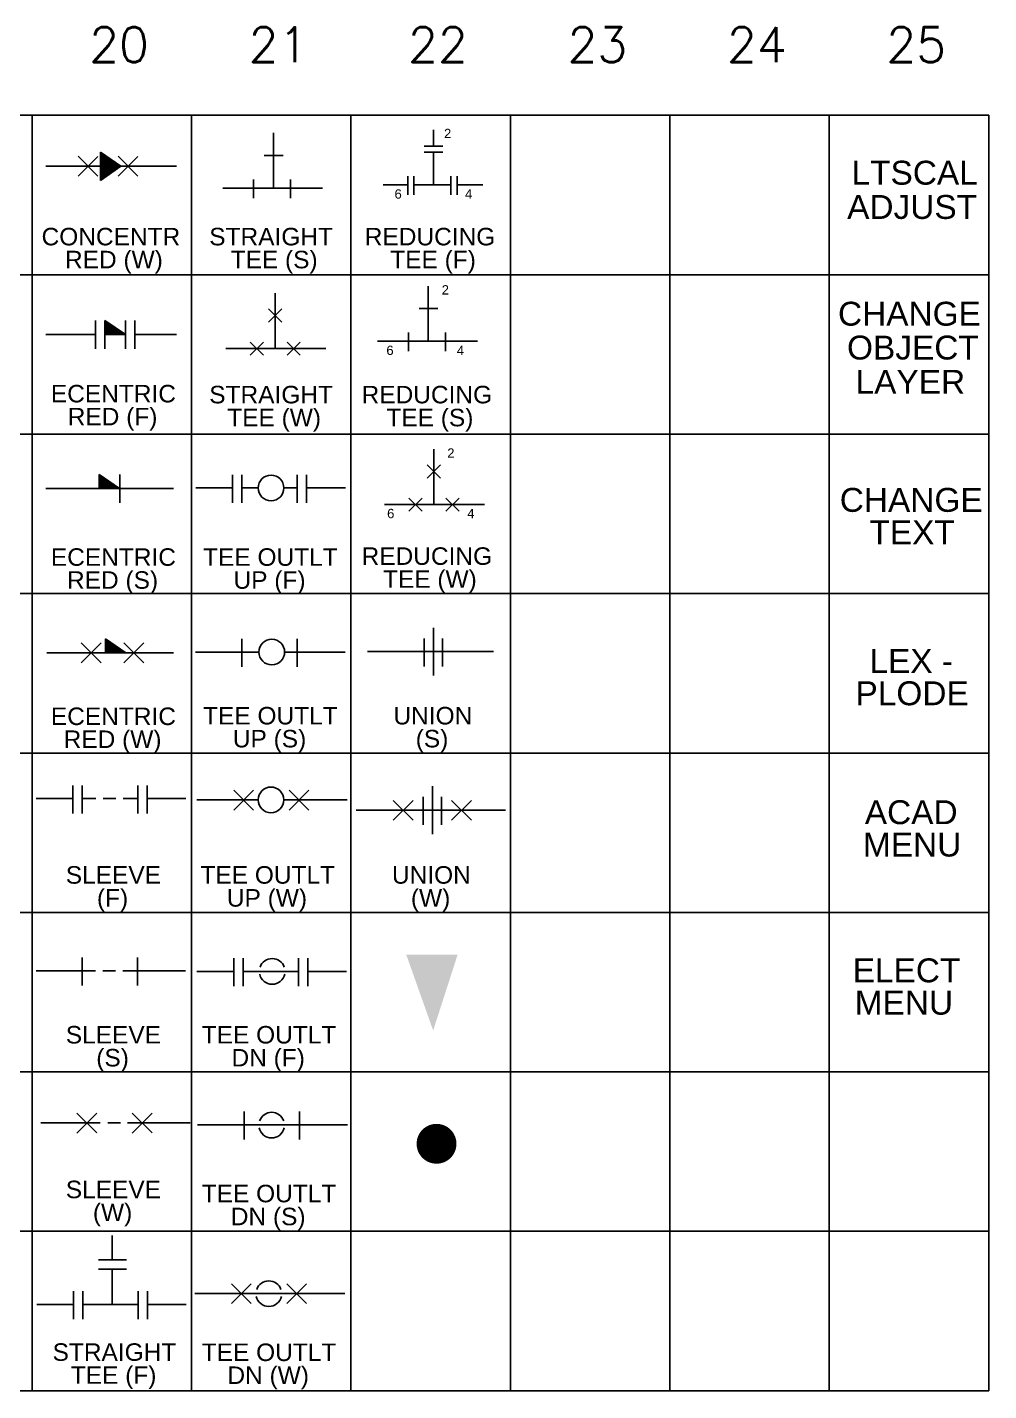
# Model space of a CAD drawing. Extents: x -5.3 to 5, y -1.8 to 1.6.
# Drawn here: x 2.541 to 4.953, y -1.839 to 1.581 of the extents above; entities that cross this region are included whole.
import ezdxf
from ezdxf.enums import TextEntityAlignment as Align

# ---------------------------------------------------------------- set-up
doc = ezdxf.new("R2010")
doc.units = 0
doc.header["$MEASUREMENT"] = 0
for name, color, linetype in [('BLACK', 7, 'CONTINUOUS'), ('EQUIP2', 2, 'CONTINUOUS'), ('GRAY', 4, 'CONTINUOUS'), ('WHITE', 7, 'CONTINUOUS')]:
    doc.layers.add(name, color=color, linetype=linetype)
doc.styles.add('HELVL', font='helvl')
doc.styles.add('REGULAR', font='simplex', dxfattribs={"height": 0.2})

msp = doc.modelspace()

# ---------------------------------------------------------------- linework, layer by layer
at = {"layer": 'BLACK'}
for p, q in [((2.5533, 1.3606), (2.5533, 1.3106)), ((2.5533, -1.8394), (2.5533, 1.3606)), ((2.9533, 1.3606), (2.9533, 1.3106)), ((2.9533, -1.8394), (2.9533, 1.3606)), ((3.3533, 1.3606), (3.3533, 1.3106)), ((3.3533, -1.8394), (3.3533, 1.3606)), ((3.7533, 1.3606), (3.7533, 1.3106)), ((3.7533, -1.8394), (3.7533, 1.3606)), ((4.1533, 1.3606), (4.1533, 1.3106)), ((4.1533, -1.8394), (4.1533, 1.3606)), ((4.5533, 1.3606), (4.5533, 1.3106)), ((4.5533, -1.8394), (4.5533, 1.3606)), ((4.9533, 0.9606), (-5.0467, 0.9606)), ((4.9533, 0.5606), (-5.0467, 0.5606)), ((4.9533, 0.1606), (-5.0467, 0.1606)), ((4.9533, -0.2394), (-5.0467, -0.2394)), ((4.9533, -0.6394), (-5.0467, -0.6394)), ((4.9533, -1.0394), (-5.0467, -1.0394)), ((4.9533, -1.4394), (-5.0467, -1.4394))]:
    msp.add_line(p, q, dxfattribs=at)
at = {"layer": 'EQUIP2'}
for p, q in [((3.1592, 1.3163, 0.25), (3.1592, 1.1775, 0.25)), ((3.5601, 1.3245, 0.25), (3.5601, 1.2836, 0.25)), ((2.7252, 1.2678, 0.75), (2.7764, 1.2328, 0.375)), ((2.7281, 1.2658, 0.75), (2.7281, 1.1989, 0.75)), ((3.5838, 1.2836, 0.25), (3.5369, 1.2836, 0.25)), ((3.5838, 1.268, 0.25), (3.5369, 1.268, 0.25)), ((3.5601, 1.268, 0.25), (3.5601, 1.1858, 0.25)), ((2.7252, 1.2328, 0.375), (2.5878, 1.2328, 0.375)), ((2.7184, 1.208, 0.375), (2.6686, 1.2578, 0.375)), ((2.7184, 1.2576, 0.375), (2.6686, 1.2079, 0.375)), ((2.7764, 1.2328, 0.375), (2.7252, 1.1969, 0.75)), ((2.731, 1.2638, 0.75), (2.731, 1.201, 0.75)), ((2.734, 1.2618, 0.75), (2.734, 1.203, 0.75)), ((2.7369, 1.2598, 0.75), (2.7369, 1.2051, 0.75)), ((2.7398, 1.2578, 0.75), (2.7398, 1.2071, 0.75)), ((2.7427, 1.2558, 0.75), (2.7427, 1.2092, 0.75)), ((2.7457, 1.2538, 0.75), (2.7457, 1.2112, 0.75)), ((2.7486, 1.2518, 0.75), (2.7486, 1.2133, 0.75)), ((2.7515, 1.2498, 0.75), (2.7515, 1.2153, 0.75)), ((2.7544, 1.2478, 0.75), (2.7544, 1.2174, 0.75)), ((2.7574, 1.2458, 0.75), (2.7574, 1.2195, 0.75)), ((2.7603, 1.2438, 0.75), (2.7603, 1.2215, 0.75)), ((2.7632, 1.2418, 0.75), (2.7632, 1.2236, 0.75)), ((2.7661, 1.2398, 0.75), (2.7661, 1.2256, 0.75)), ((2.7691, 1.2378, 0.75), (2.7691, 1.2277, 0.75)), ((2.819, 1.208, 0.375), (2.7693, 1.2578, 0.375)), ((2.819, 1.2576, 0.375), (2.7693, 1.2079, 0.375)), ((2.772, 1.2358, 0.75), (2.772, 1.2297, 0.75)), ((2.9156, 1.2328, 0.375), (2.7766, 1.2328, 0.375)), ((3.1829, 1.2597, 0.25), (3.136, 1.2597, 0.25)), ((3.1092, 1.1528, 0.25), (3.1092, 1.1997, 0.25)), ((3.2019, 1.1528, 0.25), (3.2019, 1.1997, 0.25)), ((3.4958, 1.1611, 0.25), (3.4958, 1.208, 0.25)), ((3.5114, 1.1611, 0.25), (3.5114, 1.208, 0.25)), ((3.604, 1.1611, 0.25), (3.604, 1.208, 0.25)), ((3.6197, 1.1611, 0.25), (3.6197, 1.208, 0.25)), ((3.0316, 1.1775, 0.25), (3.2019, 1.1775, 0.25)), ((3.2019, 1.1775, 0.25), (3.2822, 1.1775, 0.25)), ((3.4342, 1.1858, 0.25), (3.4958, 1.1858, 0.25)), ((3.5114, 1.1858, 0.25), (3.604, 1.1858, 0.25)), ((3.6197, 1.1858, 0.25), (3.6844, 1.1858, 0.25)), ((3.5474, 0.9323, 0.25), (3.5474, 0.7936, 0.25)), ((3.163, 0.9144, 0.25), (3.163, 0.7756, 0.25)), ((3.1796, 0.8419, 0.25), (3.1464, 0.875, 0.25)), ((3.1796, 0.8749, 0.25), (3.1464, 0.8418, 0.25)), ((3.5711, 0.8757, 0.25), (3.5242, 0.8757, 0.25)), ((2.7362, 0.8459, 0.75), (2.7874, 0.811, 0.375)), ((2.7391, 0.8439, 0.75), (2.7391, 0.811, 0.75)), ((2.742, 0.8419, 0.75), (2.742, 0.811, 0.75)), ((2.745, 0.8399, 0.75), (2.745, 0.811, 0.75)), ((2.7479, 0.8379, 0.75), (2.7479, 0.811, 0.75)), ((2.7508, 0.8359, 0.75), (2.7508, 0.811, 0.75)), ((2.7537, 0.8339, 0.75), (2.7537, 0.811, 0.75)), ((2.7567, 0.8319, 0.75), (2.7567, 0.811, 0.75)), ((2.7596, 0.8299, 0.75), (2.7596, 0.811, 0.75)), ((2.7625, 0.8279, 0.75), (2.7625, 0.811, 0.75)), ((2.7654, 0.8259, 0.75), (2.7654, 0.811, 0.75)), ((2.7684, 0.824, 0.75), (2.7684, 0.811, 0.75)), ((2.7713, 0.822, 0.75), (2.7713, 0.811, 0.75)), ((2.7128, 0.811, 0.375), (2.5878, 0.811, 0.375)), ((2.7876, 0.811, 0.375), (2.7362, 0.811, 0.375)), ((2.7742, 0.82, 0.75), (2.7742, 0.811, 0.75)), ((2.7771, 0.818, 0.75), (2.7771, 0.811, 0.75)), ((2.7801, 0.816, 0.75), (2.7801, 0.811, 0.75)), ((2.783, 0.814, 0.75), (2.783, 0.811, 0.75)), ((2.9156, 0.811, 0.375), (2.8111, 0.811, 0.375)), ((3.1337, 0.7587, 0.25), (3.1006, 0.7918, 0.25)), ((3.1337, 0.7917, 0.25), (3.1006, 0.7586, 0.25)), ((3.2263, 0.7587, 0.25), (3.1931, 0.7918, 0.25)), ((3.2263, 0.7917, 0.25), (3.1931, 0.7586, 0.25)), ((3.4198, 0.7936, 0.25), (3.5901, 0.7936, 0.25)), ((3.4974, 0.7688, 0.25), (3.4974, 0.8157, 0.25)), ((3.5901, 0.7688, 0.25), (3.5901, 0.8157, 0.25)), ((3.5901, 0.7936, 0.25), (3.6704, 0.7936, 0.25)), ((3.0393, 0.7756, 0.25), (3.2099, 0.7756, 0.25)), ((3.2099, 0.7756, 0.25), (3.2903, 0.7756, 0.25)), ((3.5611, 0.5228, 0.25), (3.5611, 0.3841, 0.25)), ((3.5777, 0.4503, 0.25), (3.5445, 0.4835, 0.25)), ((3.5777, 0.4834, 0.25), (3.5445, 0.4502, 0.25)), ((2.7218, 0.459, 0.75), (2.773, 0.424, 0.375)), ((2.7247, 0.457, 0.75), (2.7247, 0.424, 0.75)), ((2.7277, 0.455, 0.75), (2.7277, 0.424, 0.75)), ((2.7306, 0.453, 0.75), (2.7306, 0.424, 0.75)), ((2.7335, 0.451, 0.75), (2.7335, 0.424, 0.75)), ((2.7364, 0.449, 0.75), (2.7364, 0.424, 0.75)), ((2.7394, 0.447, 0.75), (2.7394, 0.424, 0.75)), ((2.7423, 0.445, 0.75), (2.7423, 0.424, 0.75)), ((3.0564, 0.3885, 0.375), (3.0564, 0.4589, 0.375)), ((3.0798, 0.3885, 0.375), (3.0798, 0.4589, 0.375)), ((3.2188, 0.3885, 0.375), (3.2188, 0.4589, 0.375)), ((3.2422, 0.3885, 0.375), (3.2422, 0.4589, 0.375)), ((2.7218, 0.424, 0.375), (2.5878, 0.424, 0.375)), ((2.7732, 0.424, 0.375), (2.7218, 0.424, 0.375)), ((2.7452, 0.443, 0.75), (2.7452, 0.424, 0.75)), ((2.7481, 0.441, 0.75), (2.7481, 0.424, 0.75)), ((2.7511, 0.439, 0.75), (2.7511, 0.424, 0.75)), ((2.754, 0.437, 0.75), (2.754, 0.424, 0.75)), ((2.7569, 0.435, 0.75), (2.7569, 0.424, 0.75)), ((2.7598, 0.433, 0.75), (2.7598, 0.424, 0.75)), ((2.7628, 0.431, 0.75), (2.7628, 0.424, 0.75)), ((2.7657, 0.429, 0.75), (2.7657, 0.424, 0.75)), ((2.7686, 0.427, 0.75), (2.7686, 0.424, 0.75)), ((2.9079, 0.424, 0.375), (2.7732, 0.424, 0.375)), ((2.964, 0.4256, 0.375), (3.0564, 0.4256, 0.375)), ((3.0798, 0.4256, 0.375), (3.1208, 0.4256, 0.375)), ((3.1851, 0.4256, 0.375), (3.2188, 0.4256, 0.375)), ((3.2422, 0.4256, 0.375), (3.3393, 0.4256, 0.375)), ((3.4374, 0.3841, 0.25), (3.608, 0.3841, 0.25)), ((3.5319, 0.3671, 0.25), (3.4987, 0.4003, 0.25)), ((3.5319, 0.4002, 0.25), (3.4987, 0.367, 0.25)), ((3.6244, 0.3671, 0.25), (3.5912, 0.4003, 0.25)), ((3.6244, 0.4002, 0.25), (3.5912, 0.367, 0.25)), ((3.608, 0.3841, 0.25), (3.6884, 0.3841, 0.25)), ((3.56, -0.0452, 0.375), (3.56, 0.0751, 0.375)), ((2.7264, -0.0128, 0.375), (2.6767, 0.0369, 0.375)), ((2.7264, 0.0367, 0.375), (2.6767, -0.013, 0.375)), ((2.7373, 0.0468, 0.75), (2.7885, 0.0118, 0.375)), ((2.7402, 0.0448, 0.75), (2.7402, 0.0118, 0.75)), ((2.7431, 0.0428, 0.75), (2.7431, 0.0118, 0.75)), ((2.7461, 0.0408, 0.75), (2.7461, 0.0118, 0.75)), ((2.749, 0.0388, 0.75), (2.749, 0.0118, 0.75)), ((2.7519, 0.0368, 0.75), (2.7519, 0.0118, 0.75)), ((2.7548, 0.0348, 0.75), (2.7548, 0.0118, 0.75)), ((2.8335, -0.0128, 0.375), (2.7838, 0.0369, 0.375)), ((2.8335, 0.0367, 0.375), (2.7838, -0.013, 0.375)), ((3.0797, -0.0232, 0.375), (3.0797, 0.0471, 0.375)), ((3.2187, -0.0232, 0.375), (3.2187, 0.0471, 0.375)), ((3.5367, -0.0221, 0.375), (3.5367, 0.0482, 0.375)), ((3.5832, -0.0221, 0.375), (3.5832, 0.0482, 0.375)), ((2.9079, 0.0118, 0.375), (2.5906, 0.0118, 0.375)), ((2.7887, 0.0118, 0.375), (2.7373, 0.0118, 0.375)), ((2.7578, 0.0328, 0.75), (2.7578, 0.0118, 0.75)), ((2.7607, 0.0308, 0.75), (2.7607, 0.0118, 0.75)), ((2.7636, 0.0288, 0.75), (2.7636, 0.0118, 0.75)), ((2.7665, 0.0268, 0.75), (2.7665, 0.0118, 0.75)), ((2.7695, 0.0248, 0.75), (2.7695, 0.0118, 0.75)), ((2.7724, 0.0228, 0.75), (2.7724, 0.0118, 0.75)), ((2.7753, 0.0208, 0.75), (2.7753, 0.0118, 0.75)), ((2.7782, 0.0188, 0.75), (2.7782, 0.0118, 0.75)), ((2.7812, 0.0168, 0.75), (2.7812, 0.0118, 0.75)), ((2.7841, 0.0148, 0.75), (2.7841, 0.0118, 0.75)), ((2.9633, 0.0139, 0.375), (3.1226, 0.0139, 0.375)), ((3.187, 0.0139, 0.375), (3.2187, 0.0139, 0.375)), ((3.2187, 0.0139, 0.375), (3.3392, 0.0139, 0.375)), ((3.3952, 0.015, 0.375), (3.711, 0.015, 0.375)), ((2.6559, -0.391, 0.375), (2.6559, -0.3207, 0.375)), ((2.6793, -0.391, 0.375), (2.6793, -0.3207, 0.375)), ((2.8183, -0.391, 0.375), (2.8183, -0.3207, 0.375)), ((2.8417, -0.391, 0.375), (2.8417, -0.3207, 0.375)), ((3.1088, -0.3824, 0.375), (3.0591, -0.3327, 0.375)), ((3.1088, -0.3328, 0.375), (3.0591, -0.3826, 0.375)), ((3.2476, -0.3824, 0.375), (3.1979, -0.3327, 0.375)), ((3.2476, -0.3328, 0.375), (3.1979, -0.3826, 0.375)), ((3.5575, -0.4429, 0.375), (3.5575, -0.3226, 0.375)), ((2.5638, -0.3539, 0.375), (2.6559, -0.3539, 0.375)), ((2.6793, -0.3539, 0.375), (2.7131, -0.3539, 0.375)), ((2.7315, -0.3539, 0.375), (2.7633, -0.3539, 0.375)), ((2.7816, -0.3539, 0.375), (2.8183, -0.3539, 0.375)), ((2.8417, -0.3539, 0.375), (2.9388, -0.3539, 0.375)), ((2.9671, -0.3569, 0.375), (3.1206, -0.3569, 0.375)), ((3.1849, -0.3569, 0.375), (3.2231, -0.3569, 0.375)), ((3.2231, -0.3569, 0.375), (3.3436, -0.3569, 0.375)), ((3.5092, -0.4079, 0.375), (3.4595, -0.3582, 0.375)), ((3.5092, -0.3584, 0.375), (3.4595, -0.4081, 0.375)), ((3.5343, -0.4198, 0.375), (3.5343, -0.3495, 0.375)), ((3.5808, -0.4198, 0.375), (3.5808, -0.3495, 0.375)), ((3.6058, -0.4079, 0.375), (3.6555, -0.3582, 0.375)), ((3.6058, -0.3584, 0.375), (3.6555, -0.4081, 0.375)), ((3.3662, -0.3827, 0.375), (3.7412, -0.3827, 0.375)), ((2.6788, -0.8228, 0.375), (2.6788, -0.7525, 0.375)), ((2.8178, -0.8228, 0.375), (2.8178, -0.7525, 0.375)), ((2.5633, -0.7857, 0.375), (2.6788, -0.7857, 0.375)), ((2.6788, -0.7857, 0.375), (2.7126, -0.7857, 0.375)), ((2.7309, -0.7857, 0.375), (2.7628, -0.7857, 0.375)), ((2.7811, -0.7857, 0.375), (2.8178, -0.7857, 0.375)), ((2.8178, -0.7857, 0.375), (2.9383, -0.7857, 0.375)), ((3.0592, -0.8244, 0.375), (3.0592, -0.7541, 0.375)), ((3.0826, -0.8244, 0.375), (3.0826, -0.7541, 0.375)), ((3.2216, -0.8244, 0.375), (3.2216, -0.7541, 0.375)), ((3.2451, -0.8244, 0.375), (3.2451, -0.7541, 0.375)), ((2.9668, -0.7873, 0.375), (3.0592, -0.7873, 0.375)), ((3.0826, -0.7873, 0.375), (3.2216, -0.7873, 0.375)), ((3.2451, -0.7873, 0.375), (3.3421, -0.7873, 0.375)), ((2.7155, -1.1927, 0.375), (2.6658, -1.143, 0.375)), ((2.7155, -1.1432, 0.375), (2.6658, -1.1929, 0.375)), ((2.8543, -1.1927, 0.375), (2.8046, -1.143, 0.375)), ((2.8543, -1.1432, 0.375), (2.8046, -1.1929, 0.375)), ((3.0851, -1.2094, 0.375), (3.0851, -1.1391, 0.375)), ((3.2241, -1.2094, 0.375), (3.2241, -1.1391, 0.375)), ((2.5753, -1.1673, 0.375), (2.6908, -1.1673, 0.375)), ((2.6908, -1.1673, 0.375), (2.7246, -1.1673, 0.375)), ((2.743, -1.1673, 0.375), (2.7748, -1.1673, 0.375)), ((2.7931, -1.1673, 0.375), (2.8298, -1.1673, 0.375)), ((2.8298, -1.1673, 0.375), (2.9503, -1.1673, 0.375)), ((2.9687, -1.1723, 0.375), (3.0851, -1.1723, 0.375)), ((3.0851, -1.1723, 0.375), (3.2241, -1.1723, 0.375)), ((3.2241, -1.1723, 0.375), (3.3446, -1.1723, 0.375)), ((2.7545, -1.4499, 0.375), (2.7545, -1.5113, 0.375)), ((2.79, -1.5113, 0.375), (2.7197, -1.5113, 0.375)), ((2.79, -1.5348, 0.375), (2.7197, -1.5348, 0.375)), ((2.7539, -1.5348, 0.375), (2.7539, -1.6228, 0.375)), ((3.1033, -1.6206, 0.375), (3.0536, -1.5709, 0.375)), ((3.1033, -1.571, 0.375), (3.0536, -1.6208, 0.375)), ((3.2421, -1.6206, 0.375), (3.1924, -1.5709, 0.375)), ((3.2421, -1.571, 0.375), (3.1924, -1.6208, 0.375)), ((2.6573, -1.6599, 0.375), (2.6573, -1.5896, 0.375)), ((2.6808, -1.6599, 0.375), (2.6808, -1.5896, 0.375)), ((2.8198, -1.6599, 0.375), (2.8198, -1.5896, 0.375)), ((2.8432, -1.6599, 0.375), (2.8432, -1.5896, 0.375)), ((2.9617, -1.5951, 0.375), (3.0779, -1.5951, 0.375)), ((3.0779, -1.5951, 0.375), (3.2176, -1.5951, 0.375)), ((3.2176, -1.5951, 0.375), (3.3381, -1.5951, 0.375)), ((2.565, -1.6228, 0.375), (2.6573, -1.6228, 0.375)), ((2.6808, -1.6228, 0.375), (2.8198, -1.6228, 0.375)), ((2.8432, -1.6228, 0.375), (2.9403, -1.6228, 0.375))]:
    msp.add_line(p, q, dxfattribs=at)
at = {"layer": 'EQUIP2', "elevation": 0.75}
for points in [[(2.7252, 1.2678), (2.7252, 1.1969)], [(2.7128, 0.8459), (2.7128, 0.775)], [(2.7362, 0.8459), (2.7362, 0.775)], [(2.7876, 0.8459), (2.7876, 0.775)], [(2.8111, 0.8459), (2.8111, 0.775)], [(2.7218, 0.459), (2.7218, 0.424)], [(2.7732, 0.459), (2.7732, 0.3881)], [(2.7373, 0.0468), (2.7373, 0.0118)]]:
    msp.add_lwpolyline(points, dxfattribs=at)
at = {"layer": 'EQUIP2', "const_width": 0.05}
msp.add_lwpolyline([(3.543, -1.2198, 1), (3.593, -1.2198, 1)], format="xyb", close=True, dxfattribs=at)
at = {"layer": 'EQUIP2'}
for centre in [(3.1529, 0.4256, 0.375), (3.1548, 0.0139, 0.375), (3.1527, -0.3569, 0.375)]:
    msp.add_circle(centre, 0.0322, dxfattribs=at)
for centre, start, end in [((3.1558, -0.7873, 0.375), 19.3686, 160.6314), ((3.1558, -0.7873, 0.375), 192.1225, 347.8775), ((3.1544, -1.1731, 0.375), 19.3686, 160.6314), ((3.1544, -1.1731, 0.375), 192.1225, 347.8775), ((3.1472, -1.5959, 0.375), 19.3686, 160.6314), ((3.1472, -1.5959, 0.375), 192.1225, 347.8775)]:
    msp.add_arc(centre, 0.0322, start, end, dxfattribs=at)
msp.add_solid([(3.5595, -0.9356), (3.4921, -0.7454), (3.6209, -0.7454), (3.4921, -0.7454)], dxfattribs=at)
at = {"layer": 'GRAY'}
msp.add_lwpolyline([(-5.0467, 1.3164), (-5.0467, -1.8394), (4.9533, -1.8394), (4.9533, 1.3606), (-5.0025, 1.3606)], dxfattribs=at)

# ---------------------------------------------------------------- texts
at = {"layer": 'EQUIP2', "style": 'HELVL'}
for s, height, p in [('2', 0.0234, (3.5958, 1.3033)), ('LTSCAL', 0.06, (4.7675, 1.1866)), ('6', 0.0234, (3.4717, 1.1515)), ('4', 0.0234, (3.6486, 1.1515)), ('ADJUST', 0.06, (4.7611, 1.1007)), ('CONCENTR', 0.04395, (2.7511, 1.0343)), ('STRAIGHT', 0.04395, (3.153, 1.0343)), ('REDUCING', 0.04395, (3.5517, 1.0343)), ('RED (W)', 0.04395, (2.7587, 0.9767)), ('TEE (S)', 0.04395, (3.1606, 0.9767)), ('TEE (F)', 0.04395, (3.5593, 0.9767)), ('2', 0.0234, (3.5901, 0.911)), ('CHANGE', 0.06, (4.7544, 0.8328)), ('OBJECT', 0.06, (4.7631, 0.7479)), ('6', 0.0234, (3.4513, 0.7593)), ('4', 0.0234, (3.6281, 0.7593)), ('LAYER', 0.06, (4.7567, 0.6619)), ('ECENTRIC', 0.04395, (2.7574, 0.6403)), ('STRAIGHT', 0.04395, (3.153, 0.6379)), ('REDUCING', 0.04395, (3.5437, 0.6379)), ('RED (F)', 0.04395, (2.7553, 0.5827)), ('TEE (W)', 0.04395, (3.1606, 0.5803)), ('TEE (S)', 0.04395, (3.5513, 0.5803)), ('2', 0.0234, (3.604, 0.5015)), ('CHANGE', 0.06, (4.7588, 0.3657)), ('6', 0.0234, (3.4531, 0.3498)), ('4', 0.0234, (3.6542, 0.3498)), ('TEXT', 0.06, (4.7611, 0.2845)), ('ECENTRIC', 0.04395, (2.7574, 0.2303)), ('TEE OUTLT', 0.04395, (3.1512, 0.2303)), ('REDUCING', 0.04395, (3.5437, 0.2327)), ('RED (S)', 0.04395, (2.7553, 0.1727)), ('UP (F)', 0.04395, (3.1491, 0.1727)), ('TEE (W)', 0.04395, (3.5513, 0.1751)), ('LEX -', 0.06, (4.7588, -0.0383)), ('PLODE', 0.06, (4.7611, -0.1195)), ('ECENTRIC', 0.04395, (2.7574, -0.1692)), ('TEE OUTLT', 0.04395, (3.1512, -0.1677)), ('UNION', 0.04395, (3.5588, -0.1677)), ('RED (W)', 0.04395, (2.7553, -0.2268)), ('UP (S)', 0.04395, (3.1491, -0.2253)), ('(S)', 0.04395, (3.5567, -0.2253)), ('ACAD', 0.06, (4.7588, -0.4179)), ('MENU', 0.06, (4.7611, -0.4991)), ('SLEEVE', 0.04395, (2.7574, -0.5672)), ('TEE OUTLT', 0.04395, (3.1446, -0.5672)), ('UNION', 0.04395, (3.5551, -0.5672)), ('(F)', 0.04395, (2.7553, -0.6248)), ('UP (W)', 0.04395, (3.1426, -0.6248)), ('(W)', 0.04395, (3.5531, -0.6248)), ('ELECT', 0.06, (4.747, -0.8147)), ('MENU', 0.06, (4.7405, -0.8959)), ('SLEEVE', 0.04395, (2.7574, -0.9682)), ('TEE OUTLT', 0.04395, (3.1478, -0.9682)), ('(S)', 0.04395, (2.7553, -1.0258)), ('DN (F)', 0.04395, (3.1457, -1.0258)), ('SLEEVE', 0.04395, (2.7574, -1.3563)), ('TEE OUTLT', 0.04395, (3.1478, -1.3666)), ('(W)', 0.04395, (2.7553, -1.4139)), ('DN (S)', 0.04395, (3.1457, -1.4242)), ('STRAIGHT', 0.04395, (2.76, -1.7644)), ('TEE OUTLT', 0.04395, (3.1478, -1.7649)), ('TEE (F)', 0.04395, (2.7579, -1.822)), ('DN (W)', 0.04395, (3.1457, -1.8225))]:
    msp.add_text(s, height=height, dxfattribs=at).set_placement(p, align=Align.CENTER)
at = {"layer": 'WHITE', "linetype": 'CONTINUOUS', "style": 'REGULAR'}
for s, p in [('20', (2.7714, 1.5377)), ('21', (3.1714, 1.5377)), ('22', (3.5714, 1.5377)), ('23', (3.9714, 1.5377)), ('24', (4.3714, 1.5377)), ('25', (4.7714, 1.5377))]:
    msp.add_text(s, height=0.0875, dxfattribs=at).set_placement(p, align=Align.MIDDLE)

doc.saveas('drawing.dxf')
